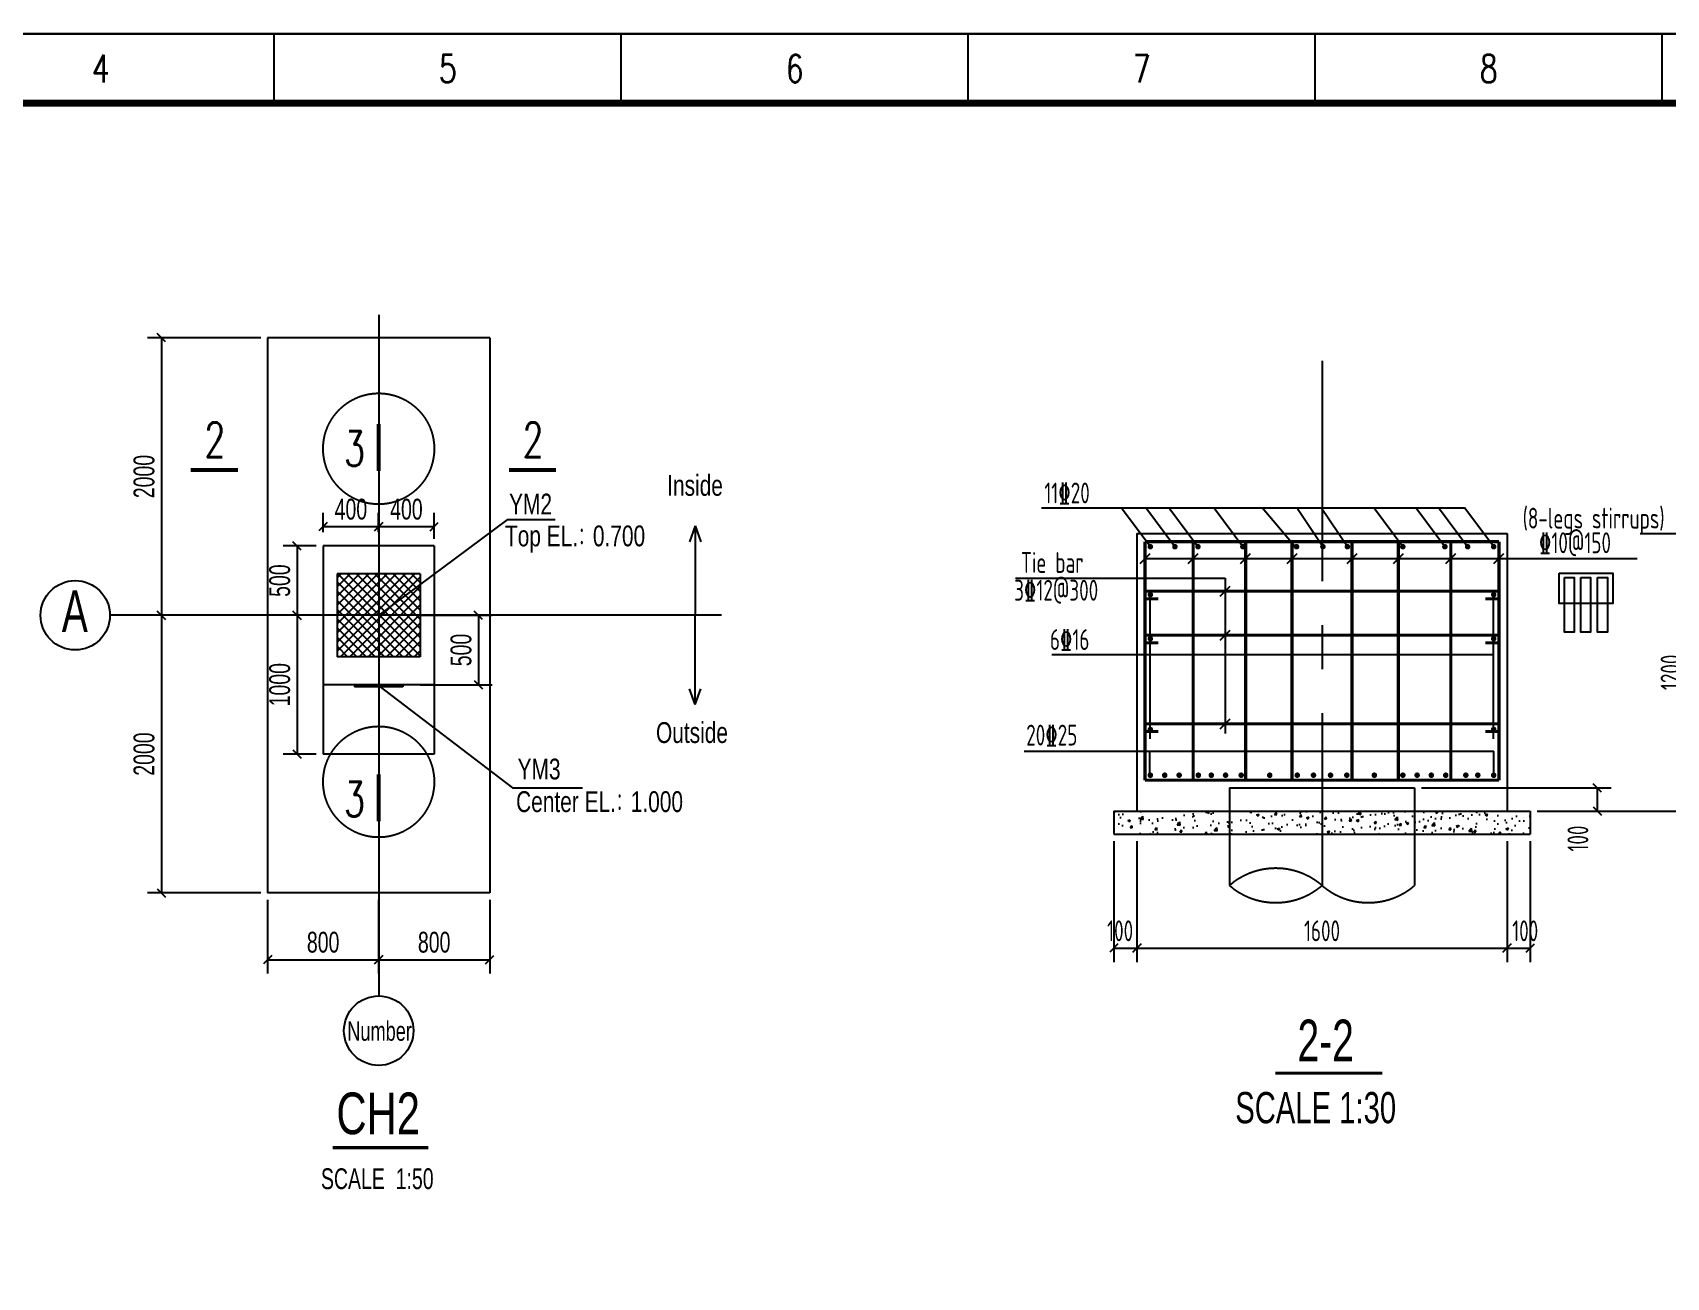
# Model space of a CAD drawing. Header units: millimetres. Extents: x -15901 to 146244, y -607033 to -56344.
# Drawn here: x 5864 to 29404, y -161270 to -143332 of the extents above; entities that cross this region are included whole.
import ezdxf
from ezdxf.enums import TextEntityAlignment as Align

# ---------------------------------------------------------------- set-up
doc = ezdxf.new("R2010")
doc.units = ezdxf.units.MM
doc.header["$LTSCALE"] = 2000
doc.linetypes.add('CENTER', pattern=[50.8, 31.75, -6.35, 6.35, -6.35])
doc.linetypes.add('HIDDEN', pattern=[9.525, 6.35, -3.175])
for name, color, linetype in [('1', 3, 'Continuous'), ('4', 2, 'Continuous'), ('5', 7, 'Continuous'), ('6', 1, 'Continuous'), ('7', 6, 'Continuous'), ('S_01', 3, 'Continuous'), ('S_01_OUTL', 3, 'Continuous'), ('S_02', 151, 'CENTER'), ('S_02_AXIS', 171, 'CENTER'), ('S_03', 7, 'HIDDEN'), ('S_03_HIDD', 4, 'HIDDEN'), ('S_04', 2, 'Continuous'), ('S_05_DIMS', 7, 'Continuous'), ('TEXT', 3, 'Continuous'), ('TK', 1, 'Continuous')]:
    doc.layers.add(name, color=color, linetype=linetype)
doc.styles.add('FS', font='kstxt.shx', dxfattribs={"width": 0.8, "height": 250, "bigfont": 'kshz.shx'})
doc.styles.add('HZ', font='romans.shx', dxfattribs={"width": 0.7, "bigfont": 'hztxt.shx'})
doc.styles.add('KS', font='kstxt.shx', dxfattribs={"width": 0.7, "height": 300, "bigfont": 'kshz.shx'})
doc.styles.add('TK-HZ', font='txt.shx', dxfattribs={"width": 0.8, "bigfont": 'hztxt.shx'})
doc.styles.add('样3', font='tssdeng.shx', dxfattribs={"width": 0.7, "height": 300, "bigfont": 'tssdchn.shx'})
doc.dimstyles.new('KSDIM0.3', dxfattribs={"dimtxt": 300, "dimasz": 120, "dimexe": 200, "dimexo": 100, "dimgap": 100, "dimtad": 1, "dimdec": 0, "dimlfac": 0.3, "dimzin": 14, "dimdsep": 46, "dimtxsty": 'KS', "dimblk1": 'OBLIQUE', "dimblk2": 'OBLIQUE', "dimsah": 1, "dimcen": -900, "dimclrd": 7, "dimclre": 7, "dimclrt": 2, "dimazin": 3, "dimtfac": 1, "dimtdec": 0, "dimtix": 1, "dimtmove": 2, "dimatfit": 2, "dimfxl": 1, "dimtolj": 1, "dimtzin": 14, "dimlwd": -3, "dimarcsym": 1})
doc.dimstyles.new('KSDIM0.5', dxfattribs={"dimtxt": 300, "dimasz": 120, "dimexe": 200, "dimexo": 100, "dimgap": 100, "dimtad": 1, "dimdec": 0, "dimlfac": 0.5, "dimzin": 14, "dimdsep": 46, "dimtxsty": 'KS', "dimblk1": 'OBLIQUE', "dimblk2": 'OBLIQUE', "dimsah": 1, "dimcen": -900, "dimclrd": 7, "dimclre": 7, "dimclrt": 2, "dimadec": 0, "dimazin": 0, "dimtfac": 1, "dimtdec": 0, "dimtix": 1, "dimtmove": 2, "dimatfit": 2, "dimfxl": 1, "dimtolj": 1, "dimtzin": 14, "dimlwd": -3, "dimarcsym": 2})

# ---------------------------------------------------------------- blocks, each defined once
blk = doc.blocks.new('_OBLIQUE')
at = {"color": 1}
blk.add_line((-0.5, -0.5), (0.5, 0.5), dxfattribs=at)
blk = doc.blocks.new('*D440')
at = {"layer": '5', "color": 7, "lineweight": -2}
for p, q in [((11449, -151729), (12487, -151729)), ((11449, -152729), (12487, -152729))]:
    blk.add_line(p, q, dxfattribs=at)
at = {"layer": '5', "color": 7, "lineweight": -3}
blk.add_line((12287, -151729), (12287, -152729), dxfattribs=at)
at = {"layer": 'Defpoints', "color": 0}
for p in [(11349, -151729), (11349, -152729), (12287, -152729)]:
    blk.add_point(p, dxfattribs=at)
at = {"layer": '5', "color": 7, "linetype": 'ByBlock', "lineweight": -3, "xscale": 120, "yscale": 120, "zscale": 120}
for p, rotation in [((12287, -151729), 90), ((12287, -152729), 270)]:
    blk.add_blockref('_OBLIQUE', p, dxfattribs=dict(at, rotation=rotation))
at = {"layer": '5', "color": 2, "insert": (12037, -152229), "char_height": 300, "attachment_point": 5, "rotation": 90, "style": 'KS'}
blk.add_mtext('\\A1;500', dxfattribs=at)
blk = doc.blocks.new('*D441')
at = {"layer": '7', "color": 7, "lineweight": -2}
for p, q in [((10849, -150529), (10849, -150251)), ((11649, -150629), (11649, -150251))]:
    blk.add_line(p, q, dxfattribs=at)
at = {"layer": '7', "color": 7, "lineweight": -3}
blk.add_line((10849, -150451), (11649, -150451), dxfattribs=at)
at = {"layer": 'Defpoints', "color": 0}
for p in [(10849, -150629), (11649, -150451), (11649, -150729)]:
    blk.add_point(p, dxfattribs=at)
at = {"layer": '7', "color": 7, "linetype": 'ByBlock', "lineweight": -3, "xscale": 120, "yscale": 120, "zscale": 120, "rotation": 180}
blk.add_blockref('_OBLIQUE', (10849, -150451), dxfattribs=at)
at = {"layer": '7', "color": 7, "linetype": 'ByBlock', "lineweight": -3, "xscale": 120, "yscale": 120, "zscale": 120}
blk.add_blockref('_OBLIQUE', (11649, -150451), dxfattribs=at)
at = {"layer": '7', "color": 2, "insert": (11249, -150201), "char_height": 300, "attachment_point": 5, "style": 'KS'}
blk.add_mtext('\\A1;400', dxfattribs=at)
blk = doc.blocks.new('*D442')
at = {"layer": '7', "color": 7, "lineweight": -2}
for p, q in [((10049, -151729), (9474, -151729)), ((9949, -153729), (9474, -153729))]:
    blk.add_line(p, q, dxfattribs=at)
at = {"layer": '7', "color": 7, "lineweight": -3}
blk.add_line((9674, -151729), (9674, -153729), dxfattribs=at)
at = {"layer": 'Defpoints', "color": 0}
for p in [(10149, -151729), (9674, -153729), (10049, -153729)]:
    blk.add_point(p, dxfattribs=at)
at = {"layer": '7', "color": 7, "linetype": 'ByBlock', "lineweight": -3, "xscale": 120, "yscale": 120, "zscale": 120}
for p, rotation in [((9674, -151729), 90), ((9674, -153729), 270)]:
    blk.add_blockref('_OBLIQUE', p, dxfattribs=dict(at, rotation=rotation))
at = {"layer": '7', "color": 2, "insert": (9424, -152729), "char_height": 300, "attachment_point": 5, "rotation": 90, "style": 'KS'}
blk.add_mtext('\\A1;1000', dxfattribs=at)
blk = doc.blocks.new('*D443')
at = {"layer": '7', "color": 7, "lineweight": -2}
for p, q in [((9949, -150729), (9474, -150729)), ((10049, -151729), (9474, -151729))]:
    blk.add_line(p, q, dxfattribs=at)
at = {"layer": '7', "color": 7, "lineweight": -3}
blk.add_line((9674, -150729), (9674, -151729), dxfattribs=at)
at = {"layer": 'Defpoints', "color": 0}
for p in [(10049, -150729), (9674, -151729), (10149, -151729)]:
    blk.add_point(p, dxfattribs=at)
at = {"layer": '7', "color": 7, "linetype": 'ByBlock', "lineweight": -3, "xscale": 120, "yscale": 120, "zscale": 120}
for p, rotation in [((9674, -150729), 90), ((9674, -151729), 270)]:
    blk.add_blockref('_OBLIQUE', p, dxfattribs=dict(at, rotation=rotation))
at = {"layer": '7', "color": 2, "insert": (9424, -151229), "char_height": 300, "attachment_point": 5, "rotation": 90, "style": 'KS'}
blk.add_mtext('\\A1;500', dxfattribs=at)
blk = doc.blocks.new('*D444')
at = {"layer": '7', "color": 7, "lineweight": -2}
for p, q in [((9149, -147729), (7519, -147729)), ((7815, -151729), (7519, -151729))]:
    blk.add_line(p, q, dxfattribs=at)
at = {"layer": '7', "color": 7, "lineweight": -3}
blk.add_line((7719, -147729), (7719, -151729), dxfattribs=at)
at = {"layer": 'Defpoints', "color": 0}
for p in [(9249, -147729), (7719, -151729), (7915, -151729)]:
    blk.add_point(p, dxfattribs=at)
at = {"layer": '7', "color": 7, "linetype": 'ByBlock', "lineweight": -3, "xscale": 120, "yscale": 120, "zscale": 120}
for p, rotation in [((7719, -147729), 89.99999999999999), ((7719, -151729), 270)]:
    blk.add_blockref('_OBLIQUE', p, dxfattribs=dict(at, rotation=rotation))
at = {"layer": '7', "color": 2, "insert": (7469, -149729), "char_height": 300, "attachment_point": 5, "rotation": 90, "style": 'KS'}
blk.add_mtext('\\A1;2000', dxfattribs=at)
blk = doc.blocks.new('*D445')
at = {"layer": '7', "color": 7, "lineweight": -2}
for p, q in [((7815, -151729), (7519, -151729)), ((9149, -155729), (7519, -155729))]:
    blk.add_line(p, q, dxfattribs=at)
at = {"layer": '7', "color": 7, "lineweight": -3}
blk.add_line((7719, -151729), (7719, -155729), dxfattribs=at)
at = {"layer": 'Defpoints', "color": 0}
for p in [(7915, -151729), (7719, -155729), (9249, -155729)]:
    blk.add_point(p, dxfattribs=at)
at = {"layer": '7', "color": 7, "linetype": 'ByBlock', "lineweight": -3, "xscale": 120, "yscale": 120, "zscale": 120}
for p, rotation in [((7719, -151729), 89.99999999999999), ((7719, -155729), 270)]:
    blk.add_blockref('_OBLIQUE', p, dxfattribs=dict(at, rotation=rotation))
at = {"layer": '7', "color": 2, "insert": (7469, -153729), "char_height": 300, "attachment_point": 5, "rotation": 90, "style": 'KS'}
blk.add_mtext('\\A1;2000', dxfattribs=at)
blk = doc.blocks.new('*D446')
at = {"layer": '7', "color": 7, "lineweight": -2}
for p, q in [((10049, -150529), (10049, -150251)), ((10849, -150529), (10849, -150251))]:
    blk.add_line(p, q, dxfattribs=at)
at = {"layer": '7', "color": 7, "lineweight": -3}
blk.add_line((10049, -150451), (10849, -150451), dxfattribs=at)
at = {"layer": 'Defpoints', "color": 0}
for p in [(10049, -150629), (10849, -150451), (10849, -150629)]:
    blk.add_point(p, dxfattribs=at)
at = {"layer": '7', "color": 7, "linetype": 'ByBlock', "lineweight": -3, "xscale": 120, "yscale": 120, "zscale": 120, "rotation": 180}
blk.add_blockref('_OBLIQUE', (10049, -150451), dxfattribs=at)
at = {"layer": '7', "color": 7, "linetype": 'ByBlock', "lineweight": -3, "xscale": 120, "yscale": 120, "zscale": 120}
blk.add_blockref('_OBLIQUE', (10849, -150451), dxfattribs=at)
at = {"layer": '7', "color": 2, "insert": (10449, -150201), "char_height": 300, "attachment_point": 5, "style": 'KS'}
blk.add_mtext('\\A1;400', dxfattribs=at)
blk = doc.blocks.new('*D447')
at = {"layer": '7', "color": 7, "lineweight": -2}
for p, q in [((10849, -155829), (10849, -156892)), ((12449, -155829), (12449, -156892))]:
    blk.add_line(p, q, dxfattribs=at)
at = {"layer": '7', "color": 7, "lineweight": -3}
blk.add_line((10849, -156692), (12449, -156692), dxfattribs=at)
at = {"layer": 'Defpoints', "color": 0}
for p in [(10849, -155729), (12449, -155729), (12449, -156692)]:
    blk.add_point(p, dxfattribs=at)
at = {"layer": '7', "color": 7, "linetype": 'ByBlock', "lineweight": -3, "xscale": 120, "yscale": 120, "zscale": 120, "rotation": 180}
blk.add_blockref('_OBLIQUE', (10849, -156692), dxfattribs=at)
at = {"layer": '7', "color": 7, "linetype": 'ByBlock', "lineweight": -3, "xscale": 120, "yscale": 120, "zscale": 120}
blk.add_blockref('_OBLIQUE', (12449, -156692), dxfattribs=at)
at = {"layer": '7', "color": 2, "insert": (11649, -156442), "char_height": 300, "attachment_point": 5, "style": 'KS'}
blk.add_mtext('\\A1;800', dxfattribs=at)
blk = doc.blocks.new('*D448')
at = {"layer": '7', "color": 7, "lineweight": -2}
for p, q in [((9249, -155829), (9249, -156892)), ((10849, -155829), (10849, -156892))]:
    blk.add_line(p, q, dxfattribs=at)
at = {"layer": '7', "color": 7, "lineweight": -3}
blk.add_line((9249, -156692), (10849, -156692), dxfattribs=at)
at = {"layer": 'Defpoints', "color": 0}
for p in [(9249, -155729), (10849, -155729), (10849, -156692)]:
    blk.add_point(p, dxfattribs=at)
at = {"layer": '7', "color": 7, "linetype": 'ByBlock', "lineweight": -3, "xscale": 120, "yscale": 120, "zscale": 120, "rotation": 180}
blk.add_blockref('_OBLIQUE', (9249, -156692), dxfattribs=at)
at = {"layer": '7', "color": 7, "linetype": 'ByBlock', "lineweight": -3, "xscale": 120, "yscale": 120, "zscale": 120}
blk.add_blockref('_OBLIQUE', (10849, -156692), dxfattribs=at)
at = {"layer": '7', "color": 2, "insert": (10049, -156442), "char_height": 300, "attachment_point": 5, "style": 'KS'}
blk.add_mtext('\\A1;800', dxfattribs=at)
blk = doc.blocks.new('Dot')
at = {"layer": '6', "const_width": 0.4}
blk.add_lwpolyline([(-0.2, 0, 1), (0.2, 0, 1)], format="xyb", close=True, dxfattribs=at)
blk = doc.blocks.new('*D496')
at = {"color": 7, "lineweight": -2}
for p, q in [((27110, -154984), (27110, -156726)), ((27443, -154984), (27443, -156726))]:
    blk.add_line(p, q, dxfattribs=at)
at = {"color": 7, "lineweight": -3}
blk.add_line((27110, -156526), (27443, -156526), dxfattribs=at)
at = {"layer": 'Defpoints', "color": 0}
for p in [(27110, -154884), (27443, -154884), (27443, -156526)]:
    blk.add_point(p, dxfattribs=at)
at = {"color": 7, "linetype": 'ByBlock', "lineweight": -3, "xscale": 120, "yscale": 120, "zscale": 120, "rotation": 180}
blk.add_blockref('_OBLIQUE', (27110, -156526), dxfattribs=at)
at = {"color": 7, "linetype": 'ByBlock', "lineweight": -3, "xscale": 120, "yscale": 120, "zscale": 120}
blk.add_blockref('_OBLIQUE', (27443, -156526), dxfattribs=at)
at = {"color": 2, "insert": (27371, -156276), "char_height": 300, "attachment_point": 5, "style": '样3'}
blk.add_mtext('\\A1;100', dxfattribs=at)
blk = doc.blocks.new('*D497')
at = {"color": 7, "lineweight": -2}
for p, q in [((21443, -154984), (21443, -156726)), ((21776, -154984), (21776, -156726))]:
    blk.add_line(p, q, dxfattribs=at)
at = {"color": 7, "lineweight": -3}
blk.add_line((21443, -156526), (21776, -156526), dxfattribs=at)
at = {"layer": 'Defpoints', "color": 0}
for p in [(21443, -154884), (21776, -154884), (21776, -156526)]:
    blk.add_point(p, dxfattribs=at)
at = {"color": 7, "linetype": 'ByBlock', "lineweight": -3, "xscale": 120, "yscale": 120, "zscale": 120, "rotation": 180}
blk.add_blockref('_OBLIQUE', (21443, -156526), dxfattribs=at)
at = {"color": 7, "linetype": 'ByBlock', "lineweight": -3, "xscale": 120, "yscale": 120, "zscale": 120}
blk.add_blockref('_OBLIQUE', (21776, -156526), dxfattribs=at)
at = {"color": 2, "insert": (21534, -156276), "char_height": 300, "attachment_point": 5, "style": '样3'}
blk.add_mtext('\\A1;100', dxfattribs=at)
blk = doc.blocks.new('*D498')
at = {"color": 7, "lineweight": -2}
for p, q in [((21776, -154984), (21776, -156726)), ((27110, -154984), (27110, -156726))]:
    blk.add_line(p, q, dxfattribs=at)
at = {"color": 7, "lineweight": -3}
blk.add_line((21776, -156526), (27110, -156526), dxfattribs=at)
at = {"layer": 'Defpoints', "color": 0}
for p in [(21776, -154884), (27110, -154884), (27110, -156526)]:
    blk.add_point(p, dxfattribs=at)
at = {"color": 7, "linetype": 'ByBlock', "lineweight": -3, "xscale": 120, "yscale": 120, "zscale": 120, "rotation": 180}
blk.add_blockref('_OBLIQUE', (21776, -156526), dxfattribs=at)
at = {"color": 7, "linetype": 'ByBlock', "lineweight": -3, "xscale": 120, "yscale": 120, "zscale": 120}
blk.add_blockref('_OBLIQUE', (27110, -156526), dxfattribs=at)
at = {"color": 2, "insert": (24443, -156276), "char_height": 300, "attachment_point": 5, "style": '样3'}
blk.add_mtext('\\A1;1600', dxfattribs=at)
blk = doc.blocks.new('*D499')
at = {"color": 7, "lineweight": -2}
for p, q in [((25876, -154217), (28611, -154217)), ((27543, -154551), (28611, -154551))]:
    blk.add_line(p, q, dxfattribs=at)
at = {"color": 7, "lineweight": -3}
blk.add_line((28411, -154551), (28411, -154217), dxfattribs=at)
at = {"layer": 'Defpoints', "color": 0}
for p in [(25776, -154217), (28411, -154217), (27443, -154551)]:
    blk.add_point(p, dxfattribs=at)
at = {"color": 7, "linetype": 'ByBlock', "lineweight": -3, "xscale": 120, "yscale": 120, "zscale": 120}
for p, rotation in [((28411, -154217), 90), ((28411, -154551), 270)]:
    blk.add_blockref('_OBLIQUE', p, dxfattribs=dict(at, rotation=rotation))
at = {"color": 2, "insert": (28130, -154946), "char_height": 300, "attachment_point": 5, "rotation": 90, "style": '样3'}
blk.add_mtext('\\A1;100', dxfattribs=at)
blk = doc.blocks.new('*D500')
at = {"layer": 'Defpoints', "color": 0}
for p in [(28925, -150551), (29722, -150551), (27995, -154551)]:
    blk.add_point(p, dxfattribs=at)
at = {"layer": 'S_05_DIMS', "color": 7, "lineweight": -2}
for p, q in [((29025, -150551), (29922, -150551)), ((28095, -154551), (29922, -154551))]:
    blk.add_line(p, q, dxfattribs=at)
at = {"layer": 'S_05_DIMS', "color": 7, "lineweight": -3}
blk.add_line((29722, -154551), (29722, -150551), dxfattribs=at)
at = {"layer": 'S_05_DIMS', "color": 7, "linetype": 'ByBlock', "lineweight": -3, "xscale": 120, "yscale": 120, "zscale": 120}
for p, rotation in [((29722, -150551), 90), ((29722, -154551), 270)]:
    blk.add_blockref('_OBLIQUE', p, dxfattribs=dict(at, rotation=rotation))
at = {"layer": 'S_05_DIMS', "color": 2, "insert": (29472, -152551), "char_height": 300, "attachment_point": 5, "rotation": 90, "style": '样3'}
blk.add_mtext('\\A1;1200', dxfattribs=at)
blk = doc.blocks.new('A1-1')
at = {"layer": 'TK', "color": 7}
for p, q in [((22050, 58400), (22050, 59400)), ((27050, 58400), (27050, 59400)), ((32050, 58400), (32050, 59400)), ((37050, 58400), (37050, 59400)), ((42050, 58400), (42050, 59400))]:
    blk.add_line(p, q, dxfattribs=at)
for points, const_width in [([(0, 0), (84100, 0), (84100, 59400), (0, 59400)], 35), ([(2500, 1000), (83100, 1000), (83100, 58400), (2500, 58400)], 100)]:
    blk.add_lwpolyline(points, close=True, dxfattribs=dict(at, const_width=const_width))
at = {"layer": 'TK', "color": 7, "style": 'TK-HZ', "width": 0.75}
for s, p in [('4', (19550, 58900)), ('5', (24550, 58900)), ('6', (29550, 58900)), ('7', (34550, 58900)), ('8', (39550, 58900))]:
    blk.add_text(s, height=400, dxfattribs=at).set_placement(p, align=Align.MIDDLE_CENTER)

msp = doc.modelspace()

# ---------------------------------------------------------------- hatches: boundary and pattern name
at = {"layer": '7'}
h = msp.add_hatch(dxfattribs=at)
h.set_pattern_fill('ANSI37', color=256, scale=750, angle=270, style=0)
h.set_pattern_definition([(315, (82343.85, -58277.27), (66.29126, 66.29126), []), (45, (82343.85, -58277.27), (-66.29126, 66.29126), [])])
h.paths.add_polyline_path([(11449.422, -151728.852), (11449.422, -151128.852), (10849.422, -151128.852), (10849.422, -151728.852)])
h.paths.add_polyline_path([(11449.422, -152328.852), (11449.422, -151728.852), (10849.422, -151728.852), (10849.422, -152328.852)])
h.paths.add_polyline_path([(10849.422, -152328.852), (10849.422, -151728.852), (10249.422, -151728.852), (10249.422, -152328.852)])
h.paths.add_polyline_path([(10849.422, -151728.852), (10849.422, -151128.852), (10249.422, -151128.852), (10249.422, -151728.852)])
h = msp.add_hatch(dxfattribs=at)
h.set_pattern_fill('AR-CONC', color=256, scale=50, style=0)
h.set_pattern_definition([(50, (7791.78, -182803.54), (358.63, -31.376), [37.5, -412.5]), (355, (7791.78, -182803.54), (-69.3757, 376.096), [30, -330]), (100.4514, (7821.66, -182806.15), (289.2547, 344.7198), [31.87, -350.571]), (46.1842, (7791.78, -182703.54), (533.6205, -82.7595), [56.25, -618.75]), (96.6356, (7836.24, -182710.44), (467.331, 487.059), [47.805, -525.8565]), (351.1842, (7791.8, -182703.54), (467.331, 487.059), [45, -495]), (21, (7841.78, -182728.54), (298.4535, -201.3094), [37.5, -412.5]), (326, (7841.78, -182728.54), (121.6577, 362.575), [30, -330]), (71.4514, (7866.65, -182745.3), (420.1113, 161.2652), [31.87, -350.571]), (37.5, (7791.78, -182803.54), (6.07993, 166.44693), [0, -326, 0, -335, 0, -331.25]), (7.5, (7791.78, -182803.54), (131.5348, 197.2059), [0, -191, 0, -318.5, 0, -126.25]), (327.5, (7680.28, -182803.54), (266.9112, -11.27744), [0, -125, 0, -390, 0, -517.5]), (317.5, (7630.28, -182803.54), (291.5931, 50.0525), [0, -162.5, 0, -259, 0, -367.5])])
h.paths.add_polyline_path([(23109.621, -154883.941), (23109.621, -154550.608), (21442.954, -154550.608), (21442.954, -154883.941)])
h.paths.add_polyline_path([(24442.954, -154883.941), (24442.954, -154550.608), (23109.621, -154550.608), (23109.621, -154883.941)])
h.paths.add_polyline_path([(24442.954, -154550.608), (24442.954, -154883.941), (25776.288, -154883.941), (25776.288, -154550.608)])
h.paths.add_polyline_path([(27442.954, -154883.941), (27442.954, -154550.608), (25776.288, -154550.608), (25776.288, -154883.941)])

# ---------------------------------------------------------------- linework, layer by layer
for p, q in [((15410.36, -150441.279), (15326.748, -150668.378)), ((15410.36, -150441.279), (15493.972, -150668.378)), ((15410.36, -150441.279), (15410.36, -151728.852)), ((15410.36, -153016.424), (15410.36, -151728.852)), ((15410.36, -153016.424), (15326.748, -152789.325)), ((15410.36, -153016.424), (15493.972, -152789.325)), ((21962.12, -154013.444), (21962.12, -153684.679)), ((26916.886, -154013.444), (26916.886, -153684.679))]:
    msp.add_line(p, q)
for centre in [(6476.489, -151728.852), (10849.422, -157715.498)]:
    msp.add_circle(centre, 500)
at = {"color": 6}
msp.add_solid([(10499.422, -152728.852), (11199.422, -152728.852), (10499.422, -152761.142), (11199.422, -152761.142)], dxfattribs=at)
at = {"layer": '1'}
for p, q in [((9249.422, -147728.852), (9249.422, -155728.852)), ((12449.422, -147728.852), (9249.422, -147728.852)), ((12449.422, -147728.852), (12449.422, -155728.852)), ((10049.422, -150728.852), (10049.422, -153728.852)), ((11649.422, -150728.852), (10049.422, -150728.852)), ((11649.422, -150728.852), (11649.422, -153728.852)), ((11449.422, -151128.852), (10249.422, -151128.852)), ((10249.422, -151128.852), (10249.422, -152328.852)), ((11449.422, -151128.852), (11449.422, -152328.852)), ((11449.422, -152328.852), (10249.422, -152328.852)), ((11649.422, -152728.852), (10049.422, -152728.852)), ((11349.422, -152728.852), (10349.422, -152728.852)), ((10499.422, -152728.852), (10499.422, -152761.142)), ((11199.422, -152728.852), (11199.422, -152761.142)), ((11649.422, -153728.852), (10049.422, -153728.852)), ((21442.954, -154550.608), (21442.954, -154883.941)), ((27442.954, -154550.608), (27442.954, -154883.941)), ((21442.954, -154883.941), (27442.954, -154883.941)), ((12449.422, -155728.852), (9249.422, -155728.852))]:
    msp.add_line(p, q, dxfattribs=at)
at = {"layer": '1', "linetype": 'HIDDEN'}
msp.add_line((11199.422, -152761.142), (10499.422, -152761.142), dxfattribs=at)
at = {"layer": '4'}
for p, q in [((20401.081, -150181.864), (26497.259, -150181.864)), ((21969.023, -150740.1), (21549.396, -150181.864)), ((22323.467, -150740.1), (21903.841, -150181.864)), ((22655.323, -150740.1), (22235.696, -150181.864)), ((23302.61, -150740.1), (22882.984, -150181.864)), ((24056.097, -150740.1), (23581.438, -150181.864)), ((24455.63, -150740.1), (24078.926, -150181.864)), ((24809.018, -150740.1), (24432.314, -150181.864)), ((25607.072, -150740.1), (25187.445, -150181.864)), ((26213.184, -150740.1), (25793.557, -150181.864)), ((26541.314, -150740.1), (26121.687, -150181.864)), ((26916.886, -150740.1), (26497.259, -150181.864)), ((12708.08, -150348.039), (10849.422, -151728.852)), ((12708.08, -150348.039), (13392.82, -150348.039)), ((21820.815, -150982.425), (21965.094, -150838.147)), ((22513.91, -150982.425), (22658.189, -150838.147)), ((23270.316, -150982.425), (23414.594, -150838.147)), ((23938.402, -150982.425), (24082.681, -150838.147)), ((24803.228, -150982.425), (24947.506, -150838.147)), ((25471.315, -150982.425), (25615.593, -150838.147)), ((26227.72, -150982.425), (26371.998, -150838.147)), ((26920.815, -150982.425), (27065.094, -150838.147)), ((21875.038, -150910.286), (28986.432, -150910.286)), ((20024.081, -151192.894), (23047.08, -151192.894)), ((22974.941, -151451.805), (23119.219, -151307.526)), ((23047.08, -151192.894), (23047.08, -153431.401)), ((21968.571, -153509.825), (21968.571, -151379.666)), ((26913.274, -153509.825), (26913.274, -151379.666)), ((22974.941, -152086.963), (23119.219, -151942.684)), ((20550.081, -152294.826), (26913.274, -152294.826)), ((10849.422, -152745.538), (12777.36, -154214.502)), ((22974.941, -153364.44), (23119.219, -153220.162)), ((20151.081, -153684.679), (26916.886, -153684.679)), ((12777.36, -154214.502), (13788.316, -154214.502))]:
    msp.add_line(p, q, dxfattribs=at)
at = {"layer": '5', "const_width": 60, "flags": 128}
for points in [[(10849.422, -148970.198), (10849.422, -149648.129)], [(8142.496, -149633.812), (8820.427, -149633.812)], [(12728.103, -149633.812), (13406.034, -149633.812)], [(10849.422, -154020.406), (10849.422, -154698.337)]]:
    msp.add_lwpolyline(points, dxfattribs=at)
at = {"layer": '5', "const_width": 45}
msp.add_lwpolyline([(10188.353, -159401.797), (11563.222, -159401.797)], dxfattribs=at)
at = {"layer": '6', "const_width": 45}
for points in [[(21892.954, -150667.274), (26992.954, -150667.274)], [(21892.954, -150667.274), (21892.954, -154106.27)], [(22586.05, -150667.274), (22586.05, -154106.27)], [(23342.455, -150667.274), (23342.455, -154106.27)], [(24010.541, -150667.274), (24010.541, -154106.27)], [(24875.367, -150667.274), (24875.367, -154106.27)], [(25543.454, -150667.274), (25543.454, -154106.27)], [(26299.859, -150667.274), (26299.859, -154106.27)], [(26992.954, -150667.274), (26992.954, -154106.27)], [(26975.959, -151379.666), (21904.869, -151379.666)], [(21904.869, -151491.809), (22082.556, -151491.809)], [(26975.959, -151491.809), (26798.272, -151491.809)], [(26975.959, -152014.824), (21904.869, -152014.824)], [(21904.869, -152126.967), (22082.556, -152126.967)], [(26975.959, -152126.967), (26798.272, -152126.967)], [(26975.959, -153292.301), (21904.869, -153292.301)], [(21904.869, -153404.444), (22082.556, -153404.444)], [(26975.959, -153404.444), (26798.272, -153404.444)], [(21892.954, -154106.27), (26992.954, -154106.27)]]:
    msp.add_lwpolyline(points, dxfattribs=at)
at = {"layer": '6'}
for points in [[(27857.893, -151121.696), (28631.315, -151121.696), (28631.315, -151557.663), (27857.893, -151557.663)], [(27936.185, -151184.28), (28077.944, -151184.28), (28077.944, -151973.394), (27936.185, -151973.394)], [(28172.163, -151184.28), (28313.923, -151184.28), (28313.923, -151973.394), (28172.163, -151973.394)], [(28412.578, -151184.28), (28554.338, -151184.28), (28554.338, -151973.394), (28412.578, -151973.394)]]:
    msp.add_lwpolyline(points, close=True, dxfattribs=at)
at = {"layer": 'S_01_OUTL'}
for p, q in [((21776.288, -150550.608), (21776.288, -154550.608)), ((21776.288, -150550.608), (27109.621, -150550.608)), ((27109.621, -150550.608), (27109.621, -154550.608)), ((21442.954, -154550.608), (27442.954, -154550.608))]:
    msp.add_line(p, q, dxfattribs=at)
at = {"layer": 'S_01_OUTL', "const_width": 45}
msp.add_lwpolyline([(23768.119, -158328.061), (25311.58, -158328.061)], dxfattribs=at)
msp.add_lwpolyline([(23768.119, -158328.061), (25311.58, -158328.061)], dxfattribs=at)
at = {"layer": 'S_02'}
for p, q in [((10849.422, -147396.507), (10849.422, -157215.498)), ((15790.263, -151728.852), (6976.489, -151728.852))]:
    msp.add_line(p, q, dxfattribs=at)
at = {"layer": 'S_02_AXIS', "ltscale": 0.05}
msp.add_line((24442.954, -148060.349), (24442.954, -155622.623), dxfattribs=at)
at = {"layer": 'S_03'}
for p, q in [((23109.621, -154217.274), (25776.288, -154217.274)), ((23109.621, -154217.274), (23109.621, -155622.623)), ((25776.288, -154217.274), (25776.288, -155622.623))]:
    msp.add_line(p, q, dxfattribs=at)
for centre, start, end in [((23776.288, -156397.858), 49.3059713, 130.6940287), ((23776.288, -154847.388), 229.3059713, 310.6940287), ((25109.621, -154847.388), 229.3059713, 310.6940287)]:
    msp.add_arc(centre, 1022.464, start, end, dxfattribs=at)
at = {"layer": 'S_03_HIDD'}
for centre in [(10849.422, -149328.852), (10849.422, -154128.852)]:
    msp.add_circle(centre, 800, dxfattribs=at)

# ---------------------------------------------------------------- block references
at = {"layer": '1', "yscale": 100, "zscale": 100}
for p, xscale in [((21969.023, -150740.1), 100), ((22323.467, -150740.1), 100), ((22655.323, -150740.1), 100), ((23302.61, -150740.1), 100), ((24076.097, -150740.1), 100), ((24455.63, -150740.1), -100), ((24809.018, -150740.1), -100), ((25607.072, -150740.1), -100), ((26213.184, -150740.1), -100), ((26541.314, -150740.1), 100), ((26916.886, -150740.1), -100), ((21969.023, -151431.132), 100), ((26916.886, -151431.132), -100), ((21969.023, -152066.29), 100), ((26916.886, -152066.29), -100), ((21969.023, -153374.742), 100), ((26916.886, -153374.742), -100)]:
    msp.add_blockref('Dot', p, dxfattribs=dict(at, xscale=xscale))
at = {"layer": '1', "yscale": 100, "zscale": 100, "rotation": 180}
for p, xscale in [((21969.023, -154033.444), -100), ((22176.157, -154033.444), -100), ((22384.391, -154033.444), -100), ((22660.472, -154033.444), -100), ((22847.41, -154033.444), -100), ((23053.36, -154033.444), -100), ((23278.558, -154033.444), -100), ((23689.259, -154033.444), -100), ((24086.254, -154033.444), -100), ((24319.824, -154033.444), -100), ((24566.085, -154033.444), 100), ((24799.655, -154033.444), 100), ((25196.649, -154033.444), 100), ((25607.35, -154033.444), 100), ((25813.512, -154033.444), 100), ((26017.731, -154033.444), 100), ((26225.436, -154033.444), 100), ((26514.809, -154033.444), 100), ((26687.599, -154033.444), 100), ((26916.886, -154033.444), 100)]:
    msp.add_blockref('Dot', p, dxfattribs=dict(at, xscale=xscale))
at = {"layer": 'TK', "color": 7}
msp.add_blockref('A1-1', (-12704.988, -202749.359), dxfattribs=at)

# ---------------------------------------------------------------- texts
at = {"layer": '4'}
for s, height, style, width, p in [('2', 500, 'HZ', 0.7, (8338.657, -149448.13)), ('2', 500, 'HZ', 0.7, (12924.264, -149448.13)), ('3', 500, 'HZ', 0.7, (10351.431, -149576.937)), ('Inside', 300, 'KS', 0.75, (15006.806, -150005.822)), ('11%%13220', 300, '样3', 0.7, (20441.513, -150115.37)), ('YM2', 300, 'KS', 0.75, (12729.024, -150275.288)), ('(8-legs stirrups)', 300, '样3', 0.7, (27334.314, -150478.799)), ('%%13210@150', 300, '样3', 0.7, (27568.417, -150833.789)), ('Tie bar', 300, '样3', 0.7, (20104.514, -151117.733)), ('3%%13212@300', 300, '样3', 0.7, (20006.478, -151517.47)), ('6%%13216', 300, '样3', 0.7, (20521.513, -152228.332)), ('Outside', 300, 'KS', 0.75, (14845.862, -153568.739)), ('20%%13225', 300, '样3', 0.7, (20180.513, -153605.371)), ('YM3', 300, 'KS', 0.75, (12851.328, -154094.256)), ('3', 500, 'HZ', 0.7, (10351.431, -154627.146))]:
    msp.add_text(s, height=height, dxfattribs=dict(at, style=style, width=width)).set_placement(p)
at = {"layer": '4', "style": 'KS', "width": 0.7}
for s, height, p in [('A', 600, (6470.789, -151667.123)), ('Number', 280, (10862.227, -157715.498))]:
    msp.add_text(s, height=height, dxfattribs=at).set_placement(p, align=Align.MIDDLE)
at = {"layer": '4', "style": 'FS', "width": 0.75}
msp.add_text('CH2', height=600, dxfattribs=at).set_placement((10842.447, -158907.153), align=Align.MIDDLE_CENTER)
at = {"layer": 'S_01', "style": 'KS', "width": 0.7}
msp.add_text('2-2', height=600, dxfattribs=at).set_placement((24495.947, -157856.298), align=Align.MIDDLE_CENTER)
at = {"layer": 'S_04', "style": 'KS'}
for s, height, width, p in [('Top EL.：0.700', 300, 0.75, (12669.113, -150734.694)), ('Center EL.：1.000', 300, 0.75, (12829.814, -154564.337)), ('SCALE 1:30', 450, 0.7, (23192.475, -159049.37))]:
    msp.add_text(s, height=height, dxfattribs=dict(at, width=width)).set_placement(p)
at = {"layer": 'TEXT', "style": 'KS', "width": 0.7}
msp.add_text('SCALE  1:50', height=300, dxfattribs=at).set_placement((10829.233, -159848.802), align=Align.MIDDLE)

# ---------------------------------------------------------------- dimensions: what is measured, and where the dimension line sits
dim = msp.add_linear_dim(base=(28411.301, -154217.274), p1=(27442.954, -154550.608), p2=(25776.288, -154217.274), angle=90, dimstyle='KSDIM0.3', override={"dimtxsty": '样3'})
dim.commit()
dim.dimension.update_dxf_attribs({"geometry": '*D499', "text_midpoint": (28130.468, -154945.509), "dimtype": 160})
for base, p1, p2, picture, middle in [((21776.288, -156526.135), (21442.954, -154883.941), (21776.288, -154883.941), '*D497', (21533.638, -156276.135)), ((27442.954, -156526.135), (27109.621, -154883.941), (27442.954, -154883.941), '*D496', (27370.845, -156276.135))]:
    dim = msp.add_linear_dim(base=base, p1=p1, p2=p2, dimstyle='KSDIM0.3', override={"dimtxsty": '样3'})
    dim.commit()
    dim.dimension.update_dxf_attribs({"geometry": picture, "text_midpoint": middle, "dimtype": 160})
dim = msp.add_linear_dim(base=(27109.621, -156526.135), p1=(21776.288, -154883.941), p2=(27109.621, -154883.941), text='1600', dimstyle='KSDIM0.3', override={"dimtxsty": '样3'})
dim.commit()
dim.dimension.update_dxf_attribs({"geometry": '*D498', "text_midpoint": (24442.954, -156276.135)})
at = {"layer": '5'}
dim = msp.add_linear_dim(base=(12287.257, -152728.852), p1=(11349.422, -151728.852), p2=(11349.422, -152728.852), angle=270, dimstyle='KSDIM0.5', dxfattribs=at)
dim.commit()
dim.dimension.update_dxf_attribs({"geometry": '*D440', "text_midpoint": (12037.257, -152228.852)})
at = {"layer": '7'}
for base, p1, p2, picture, middle in [((7719.204, -151728.852), (9249.422, -147728.852), (7915.431, -151728.852), '*D444', (7469.204, -149728.852)), ((9674.274, -151728.852), (10049.422, -150728.852), (10149.422, -151728.852), '*D443', (9424.274, -151228.852)), ((7719.204, -155728.852), (7915.431, -151728.852), (9249.422, -155728.852), '*D445', (7469.204, -153728.852)), ((9674.274, -153728.852), (10149.422, -151728.852), (10049.422, -153728.852), '*D442', (9424.274, -152728.852))]:
    dim = msp.add_linear_dim(base=base, p1=p1, p2=p2, angle=270, dimstyle='KSDIM0.5', dxfattribs=at)
    dim.commit()
    dim.dimension.update_dxf_attribs({"geometry": picture, "text_midpoint": middle})
for base, p1, p2, picture, middle in [((10849.422, -150451.391), (10049.422, -150628.852), (10849.422, -150628.852), '*D446', (10449.422, -150201.391)), ((11649.422, -150451.391), (10849.422, -150628.852), (11649.422, -150728.852), '*D441', (11249.422, -150201.391)), ((10849.422, -156691.703), (9249.422, -155728.852), (10849.422, -155728.852), '*D448', (10049.422, -156441.703)), ((12449.422, -156691.703), (10849.422, -155728.852), (12449.422, -155728.852), '*D447', (11649.422, -156441.703))]:
    dim = msp.add_linear_dim(base=base, p1=p1, p2=p2, dimstyle='KSDIM0.5', dxfattribs=at)
    dim.commit()
    dim.dimension.update_dxf_attribs({"geometry": picture, "text_midpoint": middle})
at = {"layer": 'S_05_DIMS'}
dim = msp.add_linear_dim(base=(29721.816, -150550.608), p1=(27995.148, -154550.608), p2=(28925.201, -150550.608), angle=90, dimstyle='KSDIM0.3', override={"dimtxsty": '样3'}, dxfattribs=at)
dim.commit()
dim.dimension.update_dxf_attribs({"geometry": '*D500', "text_midpoint": (29471.816, -152550.608)})

doc.saveas('drawing.dxf')
